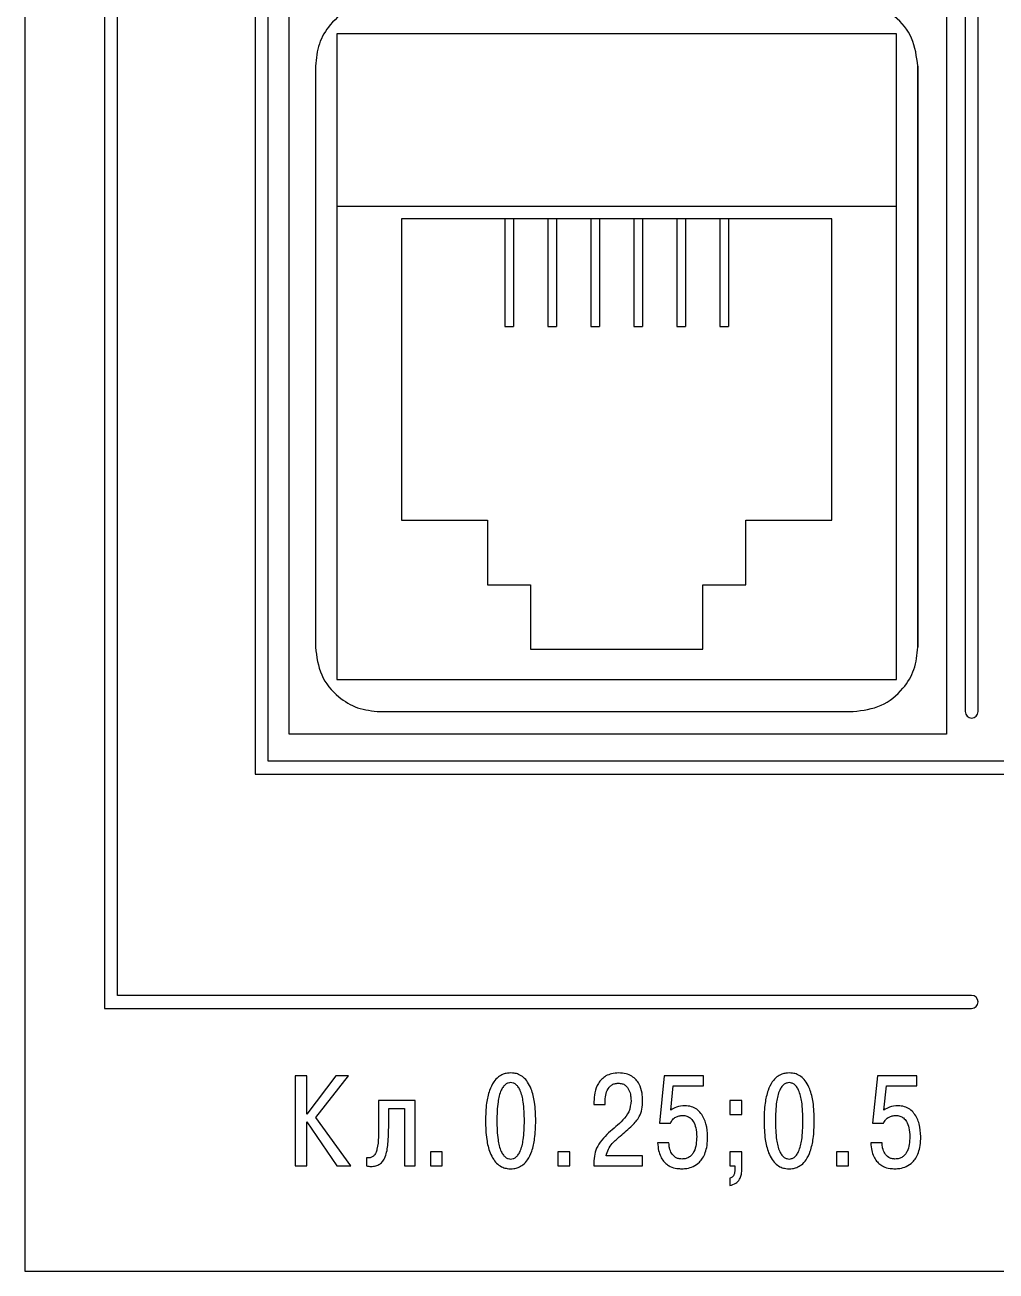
# Model space of a CAD drawing. Header units: millimetres. Extents: x 3520 to 8864, y 403 to 1747.
# Drawn here: x 5606.078 to 5608.786, y 870.354 to 873.829 of the extents above; entities that cross this region are included whole.
import ezdxf

# ---------------------------------------------------------------- set-up
doc = ezdxf.new("R2010")
doc.units = ezdxf.units.MM

msp = doc.modelspace()

# ---------------------------------------------------------------- linework, layer by layer
for p, q in [((5606.0779, 875.4537, 1518.358), (5606.0779, 870.3537, 1518.358)), ((5606.2999, 874.7217, 1518.358), (5606.2999, 871.0863, 1518.358)), ((5606.3359, 871.1223, 1518.358), (5606.3359, 874.6857, 1518.358)), ((5606.7199, 874.0557, 1518.358), (5606.7199, 871.7397, 1518.358)), ((5608.7359, 871.9137, 1518.358), (5608.7359, 874.0557, 1518.358)), ((5606.7559, 871.7757, 1518.358), (5606.7559, 874.0197, 1518.358)), ((5608.6999, 874.0197, 1518.358), (5608.6999, 871.9137, 1518.358)), ((5608.5079, 873.8036, 1518.358), (5606.9479, 873.8036, 1518.358)), ((5606.9479, 873.8036, 1518.358), (5606.9479, 873.3236, 1518.358)), ((5608.5079, 873.3236, 1518.358), (5608.5079, 873.8036, 1518.358)), ((5606.8879, 873.7137, 1518.358), (5606.8879, 872.0937, 1518.358)), ((5608.5679, 873.7138, 1518.358), (5608.5679, 872.0936, 1518.358)), ((5608.5679, 872.0937, 1518.358), (5608.5679, 873.7137, 1518.358)), ((5606.9479, 873.3236, 1518.358), (5606.9479, 872.0036, 1518.358)), ((5606.9479, 873.3236, 1518.358), (5608.5079, 873.3236, 1518.358)), ((5608.5079, 872.0036, 1518.358), (5608.5079, 873.3236, 1518.358)), ((5607.1279, 873.2876, 1518.358), (5607.1279, 872.4476, 1518.358)), ((5608.3279, 873.2876, 1518.358), (5607.1279, 873.2876, 1518.358)), ((5607.4159, 873.2876, 1518.358), (5607.4159, 872.9876, 1518.358)), ((5607.4399, 873.2876, 1518.358), (5607.4399, 872.9876, 1518.358)), ((5607.5359, 873.2876, 1518.358), (5607.5359, 872.9876, 1518.358)), ((5607.5599, 873.2876, 1518.358), (5607.5599, 872.9876, 1518.358)), ((5607.6559, 873.2876, 1518.358), (5607.6559, 872.9876, 1518.358)), ((5607.6799, 873.2876, 1518.358), (5607.6799, 872.9876, 1518.358)), ((5607.7759, 873.2876, 1518.358), (5607.7759, 872.9876, 1518.358)), ((5607.7999, 873.2876, 1518.358), (5607.7999, 872.9876, 1518.358)), ((5607.8959, 873.2876, 1518.358), (5607.8959, 872.9876, 1518.358)), ((5607.9199, 873.2876, 1518.358), (5607.9199, 872.9876, 1518.358)), ((5608.0159, 873.2876, 1518.358), (5608.0159, 872.9876, 1518.358)), ((5608.0399, 873.2876, 1518.358), (5608.0399, 872.9876, 1518.358)), ((5608.3279, 872.4476, 1518.358), (5608.3279, 873.2876, 1518.358)), ((5607.4159, 872.9876, 1518.358), (5607.4399, 872.9876, 1518.358)), ((5607.5359, 872.9876, 1518.358), (5607.5599, 872.9876, 1518.358)), ((5607.6559, 872.9876, 1518.358), (5607.6799, 872.9876, 1518.358)), ((5607.7759, 872.9876, 1518.358), (5607.7999, 872.9876, 1518.358)), ((5607.8959, 872.9876, 1518.358), (5607.9199, 872.9876, 1518.358)), ((5608.0159, 872.9876, 1518.358), (5608.0399, 872.9876, 1518.358)), ((5607.1279, 872.4476, 1518.358), (5607.3679, 872.4476, 1518.358)), ((5607.3679, 872.4476, 1518.358), (5607.3679, 872.2676, 1518.358)), ((5608.0879, 872.2676, 1518.358), (5608.0879, 872.4476, 1518.358)), ((5608.0879, 872.4476, 1518.358), (5608.3279, 872.4476, 1518.358)), ((5607.3679, 872.2676, 1518.358), (5607.4879, 872.2676, 1518.358)), ((5607.4879, 872.2676, 1518.358), (5607.4879, 872.0876, 1518.358)), ((5607.9679, 872.0876, 1518.358), (5607.9679, 872.2676, 1518.358)), ((5607.9679, 872.2676, 1518.358), (5608.0879, 872.2676, 1518.358)), ((5607.4879, 872.0876, 1518.358), (5607.9679, 872.0876, 1518.358)), ((5606.9479, 872.0036, 1518.358), (5608.5079, 872.0036, 1518.358)), ((5607.0679, 871.9137, 1518.358), (5608.3879, 871.9137, 1518.358)), ((5610.1699, 871.7757, 1518.358), (5606.7559, 871.7757, 1518.358)), ((5606.7199, 871.7397, 1518.358), (5610.1699, 871.7397, 1518.358)), ((5608.7176, 871.1223, 1518.358), (5606.3359, 871.1223, 1518.358)), ((5606.2999, 871.0863, 1518.358), (5608.7176, 871.0863, 1518.358)), ((5606.8639, 870.8985, 1518.358), (5606.8318, 870.8985, 1518.358)), ((5606.8318, 870.8985, 1518.358), (5606.8318, 870.6467, 1518.358)), ((5606.8639, 870.7913, 1518.358), (5606.8639, 870.8985, 1518.358)), ((5606.9445, 870.8985, 1518.358), (5606.8639, 870.7913, 1518.358)), ((5606.8894, 870.782, 1518.358), (5606.9804, 870.8985, 1518.358)), ((5606.9804, 870.8985, 1518.358), (5606.9445, 870.8985, 1518.358)), ((5607.8608, 870.8985, 1518.358), (5607.8475, 870.7658, 1518.358)), ((5607.9705, 870.8985, 1518.358), (5607.8608, 870.8985, 1518.358)), ((5607.9705, 870.8701, 1518.358), (5607.9705, 870.8985, 1518.358)), ((5608.4551, 870.8985, 1518.358), (5608.4417, 870.7658, 1518.358)), ((5608.5648, 870.8985, 1518.358), (5608.4551, 870.8985, 1518.358)), ((5608.5648, 870.8701, 1518.358), (5608.5648, 870.8985, 1518.358)), ((5607.8791, 870.8025, 1518.358), (5607.886, 870.8701, 1518.358)), ((5607.886, 870.8701, 1518.358), (5607.9705, 870.8701, 1518.358)), ((5608.4734, 870.8025, 1518.358), (5608.4803, 870.8701, 1518.358)), ((5608.4803, 870.8701, 1518.358), (5608.5648, 870.8701, 1518.358)), ((5607.0635, 870.8295, 1518.358), (5607.0635, 870.7607, 1518.358)), ((5607.1661, 870.8295, 1518.358), (5607.0635, 870.8295, 1518.358)), ((5607.1661, 870.6467, 1518.358), (5607.1661, 870.8295, 1518.358)), ((5607.6647, 870.8259, 1518.358), (5607.6647, 870.8183, 1518.358)), ((5607.6647, 870.8183, 1518.358), (5607.696, 870.8183, 1518.358)), ((5607.696, 870.8183, 1518.358), (5607.696, 870.8291, 1518.358)), ((5608.077, 870.8295, 1518.358), (5608.0439, 870.8295, 1518.358)), ((5608.0439, 870.8295, 1518.358), (5608.0439, 870.7902, 1518.358)), ((5608.077, 870.7902, 1518.358), (5608.077, 870.8295, 1518.358)), ((5606.9866, 870.6467, 1518.358), (5606.8894, 870.782, 1518.358)), ((5607.0923, 870.7607, 1518.358), (5607.0923, 870.8072, 1518.358)), ((5607.0923, 870.8072, 1518.358), (5607.1362, 870.8072, 1518.358)), ((5607.1362, 870.8072, 1518.358), (5607.1362, 870.6467, 1518.358)), ((5608.0439, 870.7902, 1518.358), (5608.077, 870.7902, 1518.358)), ((5606.8639, 870.6467, 1518.358), (5606.8639, 870.7697, 1518.358)), ((5606.8639, 870.7697, 1518.358), (5606.9481, 870.6467, 1518.358)), ((5607.8475, 870.7658, 1518.358), (5607.8777, 870.7658, 1518.358)), ((5608.4417, 870.7658, 1518.358), (5608.472, 870.7658, 1518.358)), ((5607.8737, 870.7111, 1518.358), (5607.8421, 870.7111, 1518.358)), ((5608.468, 870.7111, 1518.358), (5608.4364, 870.7111, 1518.358)), ((5607.2416, 870.6859, 1518.358), (5607.2085, 870.6859, 1518.358)), ((5607.2085, 870.6859, 1518.358), (5607.2085, 870.6467, 1518.358)), ((5607.2416, 870.6467, 1518.358), (5607.2416, 870.6859, 1518.358)), ((5607.5975, 870.6859, 1518.358), (5607.5644, 870.6859, 1518.358)), ((5607.5644, 870.6859, 1518.358), (5607.5644, 870.6467, 1518.358)), ((5607.5975, 870.6467, 1518.358), (5607.5975, 870.6859, 1518.358)), ((5607.7996, 870.6751, 1518.358), (5607.6985, 870.6751, 1518.358)), ((5607.7996, 870.6467, 1518.358), (5607.7996, 870.6751, 1518.358)), ((5608.0439, 870.6859, 1518.358), (5608.0439, 870.6467, 1518.358)), ((5608.077, 870.6859, 1518.358), (5608.0439, 870.6859, 1518.358)), ((5608.077, 870.6344, 1518.358), (5608.077, 870.6859, 1518.358)), ((5608.3741, 870.6859, 1518.358), (5608.341, 870.6859, 1518.358)), ((5608.341, 870.6859, 1518.358), (5608.341, 870.6467, 1518.358)), ((5608.3741, 870.6467, 1518.358), (5608.3741, 870.6859, 1518.358)), ((5606.8318, 870.6467, 1518.358), (5606.8639, 870.6467, 1518.358)), ((5606.9481, 870.6467, 1518.358), (5606.9866, 870.6467, 1518.358)), ((5607.0301, 870.6701, 1518.358), (5607.0301, 870.647, 1518.358)), ((5607.1362, 870.6467, 1518.358), (5607.1661, 870.6467, 1518.358)), ((5607.2085, 870.6467, 1518.358), (5607.2416, 870.6467, 1518.358)), ((5607.5644, 870.6467, 1518.358), (5607.5975, 870.6467, 1518.358)), ((5607.664, 870.6467, 1518.358), (5607.7996, 870.6467, 1518.358)), ((5608.0439, 870.6467, 1518.358), (5608.0576, 870.6467, 1518.358)), ((5608.0576, 870.6467, 1518.358), (5608.0576, 870.6383, 1518.358)), ((5608.341, 870.6467, 1518.358), (5608.3741, 870.6467, 1518.358)), ((5608.0439, 870.6128, 1518.358), (5608.0439, 870.5919, 1518.358)), ((5606.0779, 870.3537, 1518.358), (5610.1999, 870.3537, 1518.358))]:
    msp.add_line(p, q)
at = {"ltscale": 5}
for p, q in [((5606.815, 871.8504, 1518.358), (5606.815, 873.966, 1518.358)), ((5608.6481, 873.966, 1518.358), (5608.6481, 871.8504, 1518.358)), ((5608.6481, 871.8504, 1518.358), (5606.815, 871.8504, 1518.358))]:
    msp.add_line(p, q, dxfattribs=at)
for centre, start, end in [((5608.7179, 871.9137, 1518.358), 180, 0), ((5608.7176, 871.1043, 1518.358), 270, 90)]:
    msp.add_arc(centre, 0.018, start, end)
for points, knots in [([(5607.0679, 873.8937, 1518.358), (5607.0411, 873.8902, 1518.358), (5606.9883, 873.8834, 1518.358), (5606.9298, 873.8353, 1518.358), (5606.8943, 873.7766, 1518.358), (5606.8901, 873.7349, 1518.358), (5606.8879, 873.7137, 1518.358)], [0, 0, 0, 0, 0.283703, 0.557918, 0.775029, 1, 1, 1, 1]), ([(5608.5679, 873.7137, 1518.358), (5608.5644, 873.7405, 1518.358), (5608.5576, 873.7932, 1518.358), (5608.5095, 873.8518, 1518.358), (5608.4508, 873.8873, 1518.358), (5608.4091, 873.8915, 1518.358), (5608.3879, 873.8937, 1518.358)], [0, 0, 0, 0, 0.283702, 0.557916, 0.77503, 1, 1, 1, 1]), ([(5606.8879, 872.0937, 1518.358), (5606.8914, 872.0669, 1518.358), (5606.8982, 872.0141, 1518.358), (5606.9463, 871.9556, 1518.358), (5607.005, 871.9201, 1518.358), (5607.0467, 871.9158, 1518.358), (5607.0679, 871.9137, 1518.358)], [0, 0, 0, 0, 0.283718, 0.557928, 0.775032, 1, 1, 1, 1]), ([(5608.3879, 871.9137, 1518.358), (5608.4147, 871.9172, 1518.358), (5608.4675, 871.924, 1518.358), (5608.526, 871.9721, 1518.358), (5608.5615, 872.0308, 1518.358), (5608.5657, 872.0725, 1518.358), (5608.5679, 872.0937, 1518.358)], [0, 0, 0, 0, 0.283699, 0.557905, 0.775014, 1, 1, 1, 1]), ([(5607.4323, 870.9061, 1518.358), (5607.4293, 870.906, 1518.358), (5607.4222, 870.9058, 1518.358), (5607.4103, 870.9028, 1518.358), (5607.3967, 870.895, 1518.358), (5607.383, 870.8797, 1518.358), (5607.3714, 870.8546, 1518.358), (5607.3634, 870.8178, 1518.358), (5607.3626, 870.7891, 1518.358), (5607.3622, 870.7726, 1518.358)], [0, 0, 0, 0, 0.0543556, 0.1271196, 0.2170074, 0.3303147, 0.4883004, 0.7050517, 1, 1, 1, 1]), ([(5607.5025, 870.7726, 1518.358), (5607.502, 870.7901, 1518.358), (5607.5011, 870.8201, 1518.358), (5607.4925, 870.8568, 1518.358), (5607.4812, 870.8799, 1518.358), (5607.4691, 870.894, 1518.358), (5607.4558, 870.9023, 1518.358), (5607.4431, 870.9058, 1518.358), (5607.4355, 870.906, 1518.358), (5607.4323, 870.9061, 1518.358)], [0, 0, 0, 0, 0.3121641, 0.5364687, 0.666718, 0.7685559, 0.865125, 0.9425686, 1, 1, 1, 1]), ([(5607.7334, 870.9061, 1518.358), (5607.7268, 870.9057, 1518.358), (5607.7146, 870.905, 1518.358), (5607.6983, 870.8986, 1518.358), (5607.6859, 870.8891, 1518.358), (5607.6742, 870.8737, 1518.358), (5607.6662, 870.852, 1518.358), (5607.6652, 870.8342, 1518.358), (5607.6647, 870.8259, 1518.358)], [0, 0, 0, 0, 0.165244, 0.305752, 0.432776, 0.554235, 0.789442, 1, 1, 1, 1]), ([(5607.8004, 870.8298, 1518.358), (5607.8001, 870.8366, 1518.358), (5607.7994, 870.8522, 1518.358), (5607.7931, 870.8721, 1518.358), (5607.7824, 870.8878, 1518.358), (5607.7702, 870.898, 1518.358), (5607.7533, 870.905, 1518.358), (5607.7405, 870.9057, 1518.358), (5607.7334, 870.9061, 1518.358)], [0, 0, 0, 0, 0.1755115, 0.4072374, 0.5327531, 0.6664102, 0.8174163, 1, 1, 1, 1]), ([(5608.209, 870.9061, 1518.358), (5608.206, 870.906, 1518.358), (5608.1989, 870.9058, 1518.358), (5608.187, 870.9028, 1518.358), (5608.1734, 870.895, 1518.358), (5608.1597, 870.8797, 1518.358), (5608.1481, 870.8546, 1518.358), (5608.1401, 870.8178, 1518.358), (5608.1393, 870.7891, 1518.358), (5608.1389, 870.7726, 1518.358)], [0, 0, 0, 0, 0.054361, 0.12712, 0.217008, 0.330315, 0.488301, 0.705052, 1, 1, 1, 1]), ([(5608.2792, 870.7726, 1518.358), (5608.2787, 870.7901, 1518.358), (5608.2778, 870.8201, 1518.358), (5608.2692, 870.8568, 1518.358), (5608.2579, 870.8799, 1518.358), (5608.2457, 870.894, 1518.358), (5608.2324, 870.9023, 1518.358), (5608.2198, 870.9058, 1518.358), (5608.2122, 870.906, 1518.358), (5608.209, 870.9061, 1518.358)], [0, 0, 0, 0, 0.312165, 0.53647, 0.666722, 0.768556, 0.86513, 0.942568, 1, 1, 1, 1]), ([(5607.4323, 870.8791, 1518.358), (5607.43, 870.8789, 1518.358), (5607.4251, 870.8785, 1518.358), (5607.4179, 870.8746, 1518.358), (5607.4112, 870.8677, 1518.358), (5607.4023, 870.8517, 1518.358), (5607.3949, 870.8192, 1518.358), (5607.3942, 870.7903, 1518.358), (5607.3938, 870.7726, 1518.358)], [0, 0, 0, 0, 0.057271, 0.120078, 0.195066, 0.289844, 0.566188, 1, 1, 1, 1]), ([(5607.4708, 870.7726, 1518.358), (5607.4704, 870.7903, 1518.358), (5607.4697, 870.8192, 1518.358), (5607.4624, 870.8517, 1518.358), (5607.4534, 870.8677, 1518.358), (5607.4468, 870.8746, 1518.358), (5607.4396, 870.8785, 1518.358), (5607.4347, 870.8789, 1518.358), (5607.4323, 870.8791, 1518.358)], [0, 0, 0, 0, 0.433831, 0.710179, 0.80495, 0.879937, 0.942734, 1, 1, 1, 1]), ([(5607.696, 870.8291, 1518.358), (5607.6965, 870.8358, 1518.358), (5607.6973, 870.8487, 1518.358), (5607.7043, 870.8636, 1518.358), (5607.7133, 870.8724, 1518.358), (5607.7222, 870.8769, 1518.358), (5607.7289, 870.8774, 1518.358), (5607.7324, 870.8777, 1518.358)], [0, 0, 0, 0, 0.294815, 0.569586, 0.706692, 0.84627, 1, 1, 1, 1]), ([(5607.7324, 870.8777, 1518.358), (5607.736, 870.8774, 1518.358), (5607.7428, 870.8769, 1518.358), (5607.7517, 870.8725, 1518.358), (5607.7581, 870.8661, 1518.358), (5607.7639, 870.8562, 1518.358), (5607.7673, 870.8437, 1518.358), (5607.7678, 870.8338, 1518.358), (5607.768, 870.8295, 1518.358)], [0, 0, 0, 0, 0.162288, 0.301445, 0.431574, 0.559833, 0.806593, 1, 1, 1, 1]), ([(5608.209, 870.8791, 1518.358), (5608.2067, 870.8789, 1518.358), (5608.2018, 870.8785, 1518.358), (5608.1946, 870.8746, 1518.358), (5608.1879, 870.8677, 1518.358), (5608.179, 870.8517, 1518.358), (5608.1716, 870.8192, 1518.358), (5608.1709, 870.7903, 1518.358), (5608.1705, 870.7726, 1518.358)], [0, 0, 0, 0, 0.057271, 0.120078, 0.195066, 0.289844, 0.566188, 1, 1, 1, 1]), ([(5608.2475, 870.7726, 1518.358), (5608.2471, 870.7903, 1518.358), (5608.2464, 870.8192, 1518.358), (5608.239, 870.8517, 1518.358), (5608.2301, 870.8677, 1518.358), (5608.2235, 870.8746, 1518.358), (5608.2163, 870.8785, 1518.358), (5608.2114, 870.8789, 1518.358), (5608.209, 870.8791, 1518.358)], [0, 0, 0, 0, 0.433831, 0.710179, 0.80495, 0.879937, 0.942734, 1, 1, 1, 1]), ([(5607.768, 870.8295, 1518.358), (5607.767, 870.8185, 1518.358), (5607.7651, 870.7979, 1518.358), (5607.7399, 870.7679, 1518.358), (5607.719, 870.7507, 1518.358), (5607.7054, 870.7395, 1518.358)], [0, 0, 0, 0, 0.283346, 0.532061, 1, 1, 1, 1]), ([(5607.7378, 870.7302, 1518.358), (5607.7492, 870.7397, 1518.358), (5607.7687, 870.7559, 1518.358), (5607.7907, 870.7807, 1518.358), (5607.7997, 870.8057, 1518.358), (5607.8001, 870.8214, 1518.358), (5607.8004, 870.8298, 1518.358)], [0, 0, 0, 0, 0.364643, 0.618934, 0.794836, 1, 1, 1, 1]), ([(5607.9184, 870.8147, 1518.358), (5607.9101, 870.8142, 1518.358), (5607.8959, 870.8133, 1518.358), (5607.8841, 870.8057, 1518.358), (5607.8791, 870.8025, 1518.358)], [0, 0, 0, 0, 0.580159, 1, 1, 1, 1]), ([(5607.9817, 870.7287, 1518.358), (5607.9809, 870.7406, 1518.358), (5607.9794, 870.7634, 1518.358), (5607.9673, 870.79, 1518.358), (5607.9516, 870.8054, 1518.358), (5607.9361, 870.8134, 1518.358), (5607.9244, 870.8142, 1518.358), (5607.9184, 870.8147, 1518.358)], [0, 0, 0, 0, 0.298083, 0.572957, 0.709208, 0.8476, 1, 1, 1, 1]), ([(5608.5126, 870.8147, 1518.358), (5608.5044, 870.8142, 1518.358), (5608.4902, 870.8133, 1518.358), (5608.4784, 870.8057, 1518.358), (5608.4734, 870.8025, 1518.358)], [0, 0, 0, 0, 0.58017, 1, 1, 1, 1]), ([(5608.576, 870.7287, 1518.358), (5608.5752, 870.7406, 1518.358), (5608.5737, 870.7634, 1518.358), (5608.5616, 870.79, 1518.358), (5608.5459, 870.8054, 1518.358), (5608.5304, 870.8134, 1518.358), (5608.5187, 870.8142, 1518.358), (5608.5126, 870.8147, 1518.358)], [0, 0, 0, 0, 0.298081, 0.572953, 0.709209, 0.847594, 1, 1, 1, 1]), ([(5607.8777, 870.7658, 1518.358), (5607.8795, 870.7693, 1518.358), (5607.8831, 870.7764, 1518.358), (5607.8923, 870.7831, 1518.358), (5607.9022, 870.7871, 1518.358), (5607.9088, 870.7875, 1518.358), (5607.9122, 870.7877, 1518.358)], [0, 0, 0, 0, 0.270392, 0.543274, 0.766238, 1, 1, 1, 1]), ([(5607.9122, 870.7877, 1518.358), (5607.916, 870.7874, 1518.358), (5607.9235, 870.7868, 1518.358), (5607.9342, 870.7809, 1518.358), (5607.9435, 870.7698, 1518.358), (5607.9501, 870.7515, 1518.358), (5607.9507, 870.7368, 1518.358), (5607.9511, 870.7284, 1518.358)], [0, 0, 0, 0, 0.140327, 0.283782, 0.444673, 0.682052, 1, 1, 1, 1]), ([(5608.472, 870.7658, 1518.358), (5608.4738, 870.7693, 1518.358), (5608.4774, 870.7764, 1518.358), (5608.4866, 870.7831, 1518.358), (5608.4965, 870.7871, 1518.358), (5608.5031, 870.7875, 1518.358), (5608.5065, 870.7877, 1518.358)], [0, 0, 0, 0, 0.270392, 0.543274, 0.766238, 1, 1, 1, 1]), ([(5608.5065, 870.7877, 1518.358), (5608.5103, 870.7874, 1518.358), (5608.5178, 870.7868, 1518.358), (5608.5284, 870.7809, 1518.358), (5608.5378, 870.7698, 1518.358), (5608.5444, 870.7515, 1518.358), (5608.545, 870.7368, 1518.358), (5608.5454, 870.7284, 1518.358)], [0, 0, 0, 0, 0.140327, 0.283783, 0.444675, 0.68205, 1, 1, 1, 1]), ([(5607.0635, 870.7607, 1518.358), (5607.0642, 870.7381, 1518.358), (5607.065, 870.7117, 1518.358), (5607.0568, 870.6836, 1518.358), (5607.0519, 870.6754, 1518.358), (5607.0446, 870.6701, 1518.358), (5607.0388, 870.6696, 1518.358), (5607.0358, 870.6693, 1518.358)], [0, 0, 0, 0, 0.6451319, 0.7501393, 0.8368378, 0.9149031, 1, 1, 1, 1]), ([(5607.0427, 870.6455, 1518.358), (5607.0473, 870.6458, 1518.358), (5607.0559, 870.6462, 1518.358), (5607.0677, 870.6514, 1518.358), (5607.0768, 870.6604, 1518.358), (5607.0863, 870.6791, 1518.358), (5607.0918, 870.7135, 1518.358), (5607.0921, 870.7432, 1518.358), (5607.0923, 870.7607, 1518.358)], [0, 0, 0, 0, 0.097323, 0.182908, 0.268424, 0.36569, 0.625703, 1, 1, 1, 1]), ([(5607.3622, 870.7726, 1518.358), (5607.3627, 870.7551, 1518.358), (5607.3635, 870.7251, 1518.358), (5607.3721, 870.6884, 1518.358), (5607.3835, 870.6653, 1518.358), (5607.3956, 870.6511, 1518.358), (5607.4089, 870.6428, 1518.358), (5607.4216, 870.6394, 1518.358), (5607.4291, 870.6391, 1518.358), (5607.4323, 870.639, 1518.358)], [0, 0, 0, 0, 0.312205, 0.536531, 0.666787, 0.768613, 0.865167, 0.942587, 1, 1, 1, 1]), ([(5607.3938, 870.7726, 1518.358), (5607.3942, 870.7549, 1518.358), (5607.3949, 870.726, 1518.358), (5607.4023, 870.6935, 1518.358), (5607.4112, 870.6775, 1518.358), (5607.4179, 870.6706, 1518.358), (5607.4251, 870.6667, 1518.358), (5607.43, 870.6663, 1518.358), (5607.4323, 870.6661, 1518.358)], [0, 0, 0, 0, 0.43381, 0.710157, 0.804935, 0.879922, 0.942729, 1, 1, 1, 1]), ([(5607.4323, 870.639, 1518.358), (5607.4354, 870.6391, 1518.358), (5607.4425, 870.6393, 1518.358), (5607.4544, 870.6424, 1518.358), (5607.468, 870.6501, 1518.358), (5607.4817, 870.6655, 1518.358), (5607.4932, 870.6905, 1518.358), (5607.5012, 870.7274, 1518.358), (5607.502, 870.7561, 1518.358), (5607.5025, 870.7726, 1518.358)], [0, 0, 0, 0, 0.054338, 0.127081, 0.216949, 0.330242, 0.488237, 0.705011, 1, 1, 1, 1]), ([(5607.4323, 870.6661, 1518.358), (5607.4347, 870.6663, 1518.358), (5607.4396, 870.6667, 1518.358), (5607.4468, 870.6706, 1518.358), (5607.4534, 870.6775, 1518.358), (5607.4624, 870.6935, 1518.358), (5607.4697, 870.726, 1518.358), (5607.4704, 870.7549, 1518.358), (5607.4708, 870.7726, 1518.358)], [0, 0, 0, 0, 0.057266, 0.120063, 0.195049, 0.28982, 0.56617, 1, 1, 1, 1]), ([(5608.1389, 870.7726, 1518.358), (5608.1394, 870.7551, 1518.358), (5608.1402, 870.7251, 1518.358), (5608.1488, 870.6884, 1518.358), (5608.1602, 870.6653, 1518.358), (5608.1723, 870.6511, 1518.358), (5608.1856, 870.6428, 1518.358), (5608.1982, 870.6394, 1518.358), (5608.2058, 870.6391, 1518.358), (5608.209, 870.639, 1518.358)], [0, 0, 0, 0, 0.312205, 0.536531, 0.6667866, 0.7686129, 0.8651664, 0.9425818, 1, 1, 1, 1]), ([(5608.1705, 870.7726, 1518.358), (5608.1709, 870.7549, 1518.358), (5608.1716, 870.726, 1518.358), (5608.179, 870.6935, 1518.358), (5608.1879, 870.6775, 1518.358), (5608.1946, 870.6706, 1518.358), (5608.2018, 870.6667, 1518.358), (5608.2067, 870.6663, 1518.358), (5608.209, 870.6661, 1518.358)], [0, 0, 0, 0, 0.43381, 0.710157, 0.804935, 0.879922, 0.942729, 1, 1, 1, 1]), ([(5608.209, 870.639, 1518.358), (5608.2121, 870.6391, 1518.358), (5608.2192, 870.6393, 1518.358), (5608.2311, 870.6424, 1518.358), (5608.2447, 870.6501, 1518.358), (5608.2584, 870.6655, 1518.358), (5608.2699, 870.6905, 1518.358), (5608.2779, 870.7274, 1518.358), (5608.2787, 870.7561, 1518.358), (5608.2792, 870.7726, 1518.358)], [0, 0, 0, 0, 0.054338, 0.127076, 0.216948, 0.330242, 0.488237, 0.705011, 1, 1, 1, 1]), ([(5608.209, 870.6661, 1518.358), (5608.2114, 870.6663, 1518.358), (5608.2163, 870.6667, 1518.358), (5608.2235, 870.6706, 1518.358), (5608.2301, 870.6775, 1518.358), (5608.239, 870.6935, 1518.358), (5608.2464, 870.726, 1518.358), (5608.2471, 870.7549, 1518.358), (5608.2475, 870.7726, 1518.358)], [0, 0, 0, 0, 0.057266, 0.120063, 0.195049, 0.28982, 0.56617, 1, 1, 1, 1]), ([(5607.7054, 870.7395, 1518.358), (5607.6923, 870.7261, 1518.358), (5607.6739, 870.7072, 1518.358), (5607.6649, 870.6727, 1518.358), (5607.6643, 870.656, 1518.358), (5607.664, 870.6467, 1518.358)], [0, 0, 0, 0, 0.520978, 0.734009, 1, 1, 1, 1]), ([(5607.6985, 870.6751, 1518.358), (5607.7003, 870.6814, 1518.358), (5607.7038, 870.6937, 1518.358), (5607.7174, 870.7127, 1518.358), (5607.73, 870.7235, 1518.358), (5607.7378, 870.7302, 1518.358)], [0, 0, 0, 0, 0.28245, 0.553942, 1, 1, 1, 1]), ([(5607.8421, 870.7111, 1518.358), (5607.8428, 870.7039, 1518.358), (5607.8441, 870.6908, 1518.358), (5607.8499, 870.6736, 1518.358), (5607.8577, 870.6606, 1518.358), (5607.867, 870.6513, 1518.358), (5607.8795, 870.6437, 1518.358), (5607.8941, 870.6395, 1518.358), (5607.9051, 870.6392, 1518.358), (5607.9097, 870.639, 1518.358)], [0, 0, 0, 0, 0.19401, 0.35225, 0.484519, 0.599327, 0.702494, 0.877054, 1, 1, 1, 1]), ([(5607.9097, 870.6661, 1518.358), (5607.9065, 870.6663, 1518.358), (5607.9004, 870.6667, 1518.358), (5607.8897, 870.6714, 1518.358), (5607.8803, 870.6817, 1518.358), (5607.8748, 870.6963, 1518.358), (5607.8741, 870.7063, 1518.358), (5607.8737, 870.7111, 1518.358)], [0, 0, 0, 0, 0.150774, 0.284164, 0.532485, 0.778003, 1, 1, 1, 1]), ([(5607.9097, 870.639, 1518.358), (5607.9144, 870.6392, 1518.358), (5607.9252, 870.6397, 1518.358), (5607.9425, 870.6447, 1518.358), (5607.9578, 870.655, 1518.358), (5607.9687, 870.6689, 1518.358), (5607.976, 870.6848, 1518.358), (5607.9809, 870.7052, 1518.358), (5607.9814, 870.7204, 1518.358), (5607.9817, 870.7287, 1518.358)], [0, 0, 0, 0, 0.108034, 0.247147, 0.409748, 0.521345, 0.651538, 0.808249, 1, 1, 1, 1]), ([(5607.9511, 870.7284, 1518.358), (5607.9504, 870.714, 1518.358), (5607.9495, 870.6962, 1518.358), (5607.9385, 870.6784, 1518.358), (5607.9311, 870.6715, 1518.358), (5607.9212, 870.6668, 1518.358), (5607.9137, 870.6664, 1518.358), (5607.9097, 870.6661, 1518.358)], [0, 0, 0, 0, 0.499246, 0.618017, 0.735042, 0.858309, 1, 1, 1, 1]), ([(5608.4364, 870.7111, 1518.358), (5608.4371, 870.7039, 1518.358), (5608.4384, 870.6908, 1518.358), (5608.4441, 870.6736, 1518.358), (5608.452, 870.6606, 1518.358), (5608.4613, 870.6513, 1518.358), (5608.4738, 870.6437, 1518.358), (5608.4884, 870.6395, 1518.358), (5608.4994, 870.6392, 1518.358), (5608.504, 870.639, 1518.358)], [0, 0, 0, 0, 0.19401, 0.352249, 0.484518, 0.599321, 0.702494, 0.877054, 1, 1, 1, 1]), ([(5608.504, 870.6661, 1518.358), (5608.5008, 870.6663, 1518.358), (5608.4946, 870.6667, 1518.358), (5608.484, 870.6714, 1518.358), (5608.4746, 870.6817, 1518.358), (5608.4691, 870.6963, 1518.358), (5608.4684, 870.7063, 1518.358), (5608.468, 870.7111, 1518.358)], [0, 0, 0, 0, 0.1507736, 0.2841634, 0.5324834, 0.7780053, 1, 1, 1, 1]), ([(5608.504, 870.639, 1518.358), (5608.5087, 870.6392, 1518.358), (5608.5195, 870.6397, 1518.358), (5608.5368, 870.6447, 1518.358), (5608.552, 870.655, 1518.358), (5608.563, 870.6689, 1518.358), (5608.5703, 870.6848, 1518.358), (5608.5752, 870.7052, 1518.358), (5608.5757, 870.7204, 1518.358), (5608.576, 870.7287, 1518.358)], [0, 0, 0, 0, 0.108034, 0.247147, 0.409748, 0.521345, 0.651538, 0.808249, 1, 1, 1, 1]), ([(5608.5454, 870.7284, 1518.358), (5608.5446, 870.714, 1518.358), (5608.5437, 870.6962, 1518.358), (5608.5328, 870.6784, 1518.358), (5608.5254, 870.6715, 1518.358), (5608.5154, 870.6668, 1518.358), (5608.508, 870.6664, 1518.358), (5608.504, 870.6661, 1518.358)], [0, 0, 0, 0, 0.499247, 0.618024, 0.735041, 0.858308, 1, 1, 1, 1]), ([(5607.0358, 870.6693, 1518.358), (5607.0348, 870.6694, 1518.358), (5607.0328, 870.6695, 1518.358), (5607.0309, 870.6699, 1518.358), (5607.0301, 870.6701, 1518.358)], [0, 0, 0, 0, 0.559065, 1, 1, 1, 1]), ([(5607.0301, 870.647, 1518.358), (5607.0324, 870.6465, 1518.358), (5607.0366, 870.6456, 1518.358), (5607.0408, 870.6456, 1518.358), (5607.0427, 870.6455, 1518.358)], [0, 0, 0, 0, 0.5627902, 1, 1, 1, 1]), ([(5608.0576, 870.6383, 1518.358), (5608.0575, 870.6351, 1518.358), (5608.0573, 870.6296, 1518.358), (5608.0555, 870.6224, 1518.358), (5608.0527, 870.6173, 1518.358), (5608.0486, 870.614, 1518.358), (5608.0454, 870.6132, 1518.358), (5608.0439, 870.6128, 1518.358)], [0, 0, 0, 0, 0.301907, 0.524189, 0.691605, 0.852121, 1, 1, 1, 1]), ([(5608.0439, 870.5919, 1518.358), (5608.0496, 870.5938, 1518.358), (5608.0602, 870.5972, 1518.358), (5608.0711, 870.6084, 1518.358), (5608.0763, 870.6213, 1518.358), (5608.0768, 870.6298, 1518.358), (5608.077, 870.6344, 1518.358)], [0, 0, 0, 0, 0.30294, 0.562889, 0.769683, 1, 1, 1, 1])]:
    msp.add_open_spline(points, degree=3, knots=knots)

doc.saveas('drawing.dxf')
